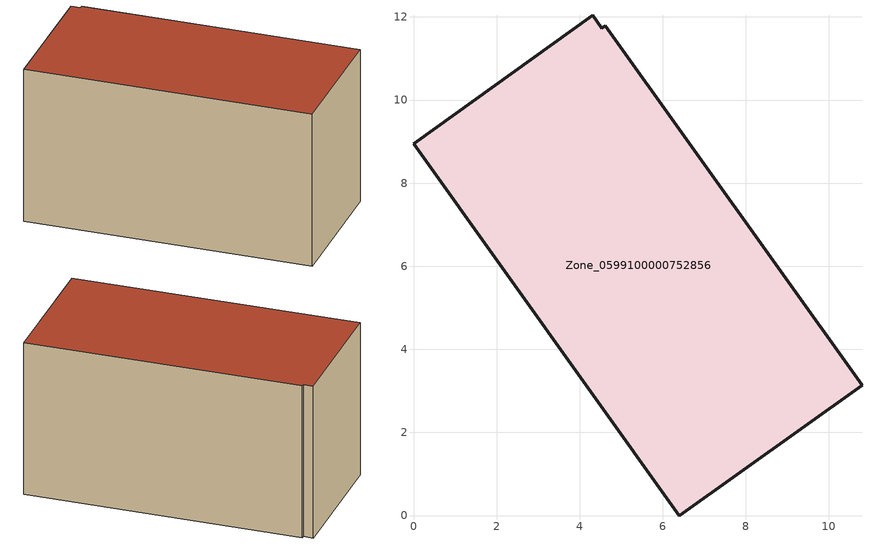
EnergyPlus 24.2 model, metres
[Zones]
Zone_0599100000752856
 floor ground (C_G): 4.61,11.79 10.79,3.14 6.4,0 0,8.95 4.32,12.04 4.54,11.73 z0
 wall outside (C_F): 6.4,0 10.79,3.14 4.61,11.79 4.54,11.73 4.32,12.04 0,8.95 6.4,0 z0:6.15
 roof outside (C_R): 10.79,3.14 4.61,11.79 4.54,11.73 4.32,12.04 0,8.95 6.4,0 z6.15
[BUILDING]
Pand.0599100000752856: North Axis=0; Terrain=City; Loads Convergence Tolerance Value=0.04; Temperature Convergence Tolerance Value=0.4; Solar Distribution=FullExterior; Maximum Number of Warmup Days=25; Minimum Number of Warmup Days=1
[Site:Location]
Rotterdam.The.Hague.AP_ZH_NLD Design_Conditions: Latitude=51.96; Longitude=4.45; Time Zone=1; Elevation=-4.5
[SITE:GROUNDTEMPERATURE:BUILDINGSURFACE]
18, 18, 18, 18, 18, 18, 18, 18, 18, 18, 18, 18
[MATERIAL] Thermal Absorptance=0.9; Solar Absorptance=0.7; Visible Absorptance=0.7
Name | Roughness | Thickness | Conductivity | Density | Specific Heat
G.TI.2006-2014 | MediumSmooth | 0.15 | 0.06 | 540 | 1210
F.TI.2006-2014 | Rough | 0.3 | 0.12 | 1920 | 840
R.TI.2006-2014 | MediumRough | 0.2 | 0.08 | 1500 | 1000
[CONSTRUCTION]
C_G: G.TI.2006-2014
C_F: F.TI.2006-2014
C_R: R.TI.2006-2014
[ZONE]
Zone_0599100000752856: Type=1; Multiplier=1; Ceiling Height=Autocalculate; Volume=Autocalculate; Floor Area=autocalculate; Part of Total Floor Area=Yes
[ZONEINFILTRATION:DESIGNFLOWRATE]
Infil_Zone_0599100000752856: Zone or ZoneList or Space or SpaceList=Zone_0599100000752856; Schedule=AlwaysOn; Design Flow Rate Calculation Method=Flow/Area; Flow Rate per Floor Area=0.0015; Constant Term Coefficient=1; Temperature Term Coefficient=0; Velocity Term Coefficient=0; Velocity Squared Term Coefficient=0
[HVACTEMPLATE:ZONE:IDEALLOADSAIRSYSTEM]
Zone_0599100000752856: Maximum Heating Supply Air Temperature=50; Minimum Cooling Supply Air Temperature=13; Maximum Heating Supply Air Humidity Ratio=0.0156; Minimum Cooling Supply Air Humidity Ratio=0.0077; Heating Limit=NoLimit; Cooling Limit=NoLimit; Dehumidification Control Type=ConstantSensibleHeatRatio; Cooling Sensible Heat Ratio=0.7; Dehumidification Setpoint=60; Humidification Control Type=None; Humidification Setpoint=30; Outdoor Air Method=None; Outdoor Air Flow Rate per Person=0.00944; Outdoor Air Flow Rate per Zone Floor Area=0; Outdoor Air Flow Rate per Zone=0; Demand Controlled Ventilation Type=None; Outdoor Air Economizer Type=NoEconomizer; Heat Recovery Type=None; Sensible Heat Recovery Effectiveness=0.7; Latent Heat Recovery Effectiveness=0.65
[ZONECONTROL:THERMOSTAT]
ThermostatControl_Zone_0599100000752856: Zone or ZoneList=Zone_0599100000752856; Control Type Schedule=DualSetpointControlType; Control 1=Thermostat_Zone_0599100000752856; Temperature Difference Between Cutout And Setpoint=0
[THERMOSTATSETPOINT:DUALSETPOINT]
Thermostat_Zone_0599100000752856: Heating Setpoint Temperature Schedule=HeatingSetpoint_Zone_0599100000752856; Cooling Setpoint Temperature Schedule=CoolingSetpoint_Zone_0599100000752856
[SCHEDULE:COMPACT]
HeatingSetpoint_Zone_0599100000752856: Through: 12/31, For: AllDays, Until: 24:00, 21
CoolingSetpoint_Zone_0599100000752856: Through: 12/31, For: AllDays, Until: 24:00, 24
DualSetpointControlType: Through: 12/31, For: AllDays, Until: 24:00, 4
AlwaysOn: Through: 12/31, For: AllDays, Until: 24:00, 1
